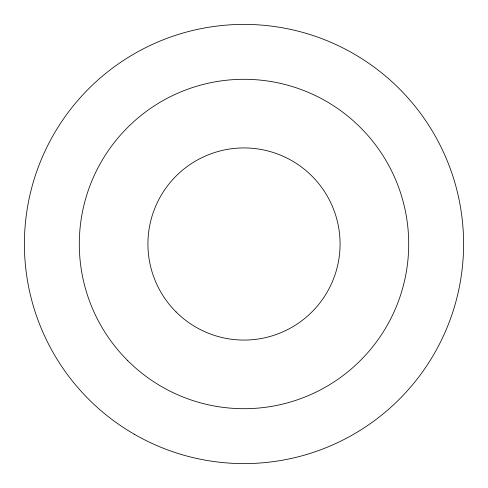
<?xml version="1.0" encoding="UTF-8"?>
<svg xmlns="http://www.w3.org/2000/svg" width="488" height="488" viewBox="0 0 488 488"><rect width="100%" height="100%" fill="white"/><g stroke="black" fill="none" stroke-linecap="round" stroke-linejoin="round"><path stroke-width="0.73" d="M134.2 434.18A219.6 219.6 0 0 0 463.6 244A219.6 219.6 0 0 0 134.2 53.82A219.6 219.6 0 0 0 134.2 434.18M127.539 360.461A164.7 164.7 0 0 0 403.088 286.627A164.7 164.7 0 0 0 201.373 84.912A164.7 164.7 0 0 0 127.539 360.461M176.064 311.936A96.075 96.075 0 0 0 336.799 268.864A96.075 96.075 0 0 0 219.136 151.201A96.075 96.075 0 0 0 176.064 311.936"/></g></svg>
